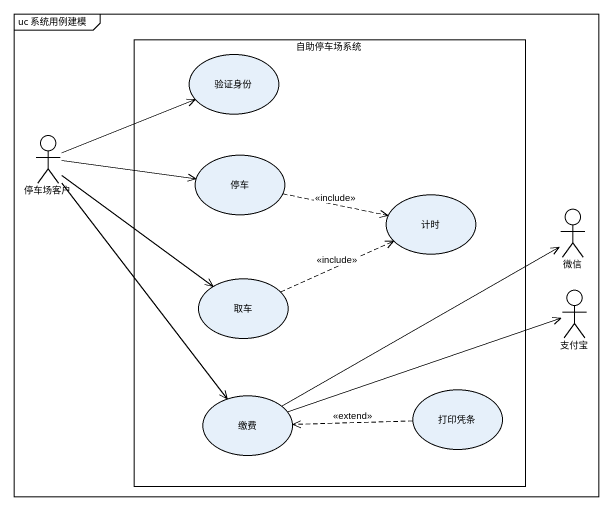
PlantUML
@startuml
mainframe uc 系统用例建模
rectangle 自助停车场系统 {
  usecase 验证身份
  usecase 停车
  usecase 计时
  usecase 取车
  usecase 缴费
  usecase 打印凭条
}
actor 停车场客户
actor 微信
actor 支付宝
停车场客户 -right-> 验证身份
停车场客户 -right-> 停车
停车场客户 --> 取车
停车场客户 --> 缴费
停车 .right.> 计时 : <<include>>
微信 <-left- 缴费
取车 .right.> 计时 : <<include>>
支付宝 <-left- 缴费
打印凭条 .left.> 缴费 : <<extend>>
@enduml
